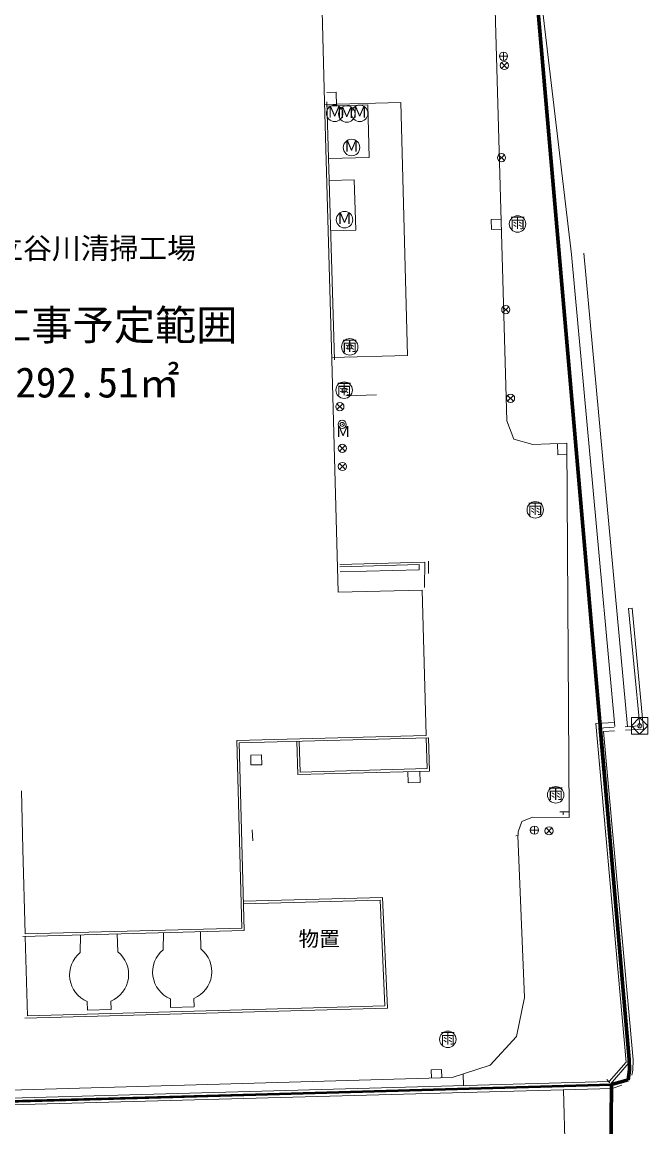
# Model space of a CAD drawing. Units: millimetres on the paper. Extents: x -41381735 to 995, y -187209857 to 638.
# Drawn here: x 582.6 to 658.5, y 381.7 to 515.8 of the extents above; entities that cross this region are included whole.
import ezdxf
from ezdxf.enums import TextEntityAlignment as Align

# ---------------------------------------------------------------- set-up
doc = ezdxf.new("R2010")
doc.units = ezdxf.units.MM
doc.header["$PDMODE"] = 32
doc.header["$PDSIZE"] = 0.5
for name, color, linetype, lineweight in [('_1-b_', 5, 'Continuous', 50), ('_1-c_', 3, 'Continuous', 9), ('_1-d_', 1, 'Continuous', 70), ('S-BGD', 7, 'Continuous', 13)]:
    doc.layers.add(name, color=color, linetype=linetype, lineweight=lineweight)
doc.styles.add('ＭＳ ゴシック', font='')
doc.styles.add('ＭＳ Ｐゴシック', font='')
doc.styles.get('ＭＳ ゴシック').set_extended_font_data('MS Gothic')
doc.styles.get('ＭＳ Ｐゴシック').set_extended_font_data('MS PGothic')

msp = doc.modelspace()

# ---------------------------------------------------------------- linework, layer by layer
at = {"layer": '_1-b_'}
for p, q in [((656.275, 389.829), (642.64, 546.571)), ((656.275, 389.829), (642.64, 546.571)), ((656.32, 388.603), (656.275, 389.829)), ((656.32, 388.603), (656.275, 389.829)), ((656.133, 387.385), (656.32, 388.603)), ((656.133, 387.385), (656.32, 388.603)), ((509.643, 382.797), (654.132, 386.794)), ((509.643, 382.797), (654.132, 386.794)), ((654.132, 386.794), (656.133, 387.385)), ((654.132, 386.794), (656.133, 387.385))]:
    msp.add_line(p, q, dxfattribs=at)
at = {"layer": '_1-c_'}
for p, q in [((509.643, 382.797), (654.132, 386.794)), ((653.845, 359.906), (654.132, 386.804))]:
    msp.add_line(p, q, dxfattribs=at)
at = {"layer": '_1-d_'}
for p, q in [((656.275, 389.829), (642.64, 546.571)), ((656.275, 389.829), (642.64, 546.571)), ((656.275, 389.829), (656.32, 388.603)), ((656.32, 388.603), (656.133, 387.385)), ((654.132, 386.804), (653.845, 359.914)), ((656.133, 387.385), (654.132, 386.804))]:
    msp.add_line(p, q, dxfattribs=at)
at = {"layer": 'S-BGD', "lineweight": 18}
for p, q in [((619.291, 506.061), (618.523, 534.888)), ((641.434, 467.361), (639.52, 533.327)), ((645.006, 523.536), (649.283, 487.56)), ((641.509, 511.614), (640.509, 511.614)), ((641.009, 512.114), (641.009, 511.114)), ((640.76, 510.845), (641.467, 510.138)), ((641.467, 510.845), (640.76, 510.138)), ((620.715, 507.253), (619.56, 507.22)), ((620.759, 505.599), (620.715, 507.253)), ((619.291, 506.06), (620.189, 474.763)), ((628.542, 506.007), (619.299, 505.761)), ((619.591, 506.069), (620.489, 474.772)), ((624.537, 505.707), (619.605, 505.566)), ((624.537, 505.707), (624.72, 499.329)), ((629.359, 475.308), (628.542, 506.007)), ((624.72, 499.329), (619.788, 499.187)), ((640.421, 499.654), (641.128, 498.947)), ((641.128, 499.654), (640.421, 498.947)), ((622.904, 496.624), (619.864, 496.537)), ((622.904, 496.624), (623.079, 490.521)), ((640.724, 491.846), (639.515, 491.811)), ((639.515, 491.811), (639.55, 490.587)), ((623.079, 490.521), (620.039, 490.434)), ((640.759, 490.622), (639.55, 490.587)), ((649.283, 487.56), (654.541, 430.264)), ((650.775, 487.717), (656.048, 430.259)), ((640.937, 481.212), (641.644, 480.505)), ((641.644, 481.212), (640.937, 480.505)), ((620.18, 475.064), (629.359, 475.308)), ((620.94, 446.551), (620.189, 474.764)), ((620.805, 469.44), (621.512, 468.733)), ((621.512, 469.44), (620.805, 468.733)), ((625.593, 470.519), (621.866, 470.39)), ((641.514, 470.456), (642.221, 469.749)), ((642.221, 470.456), (641.514, 469.749)), ((642.28, 465.157), (641.434, 467.361)), ((621.095, 464.37), (621.802, 463.663)), ((621.802, 464.37), (621.095, 463.663)), ((644.563, 464.486), (642.28, 465.157)), ((648.682, 464.644), (644.563, 464.486)), ((647.57, 464.602), (647.623, 463.226)), ((648.966, 419.539), (648.682, 464.644)), ((647.623, 463.226), (648.69, 463.295)), ((621.113, 462.169), (621.821, 461.462)), ((621.821, 462.169), (621.113, 461.462)), ((631.466, 450.214), (621.15, 449.939)), ((630.77, 449.905), (621.158, 449.649)), ((630.786, 449.285), (621.174, 449.029)), ((630.786, 449.285), (630.77, 449.905)), ((631.466, 450.214), (631.446, 447.131)), ((631.916, 448.823), (631.902, 450.315)), ((631.154, 446.823), (620.94, 446.551)), ((631.624, 429.185), (631.154, 446.823)), ((656.609, 444.613), (656.19, 444.572)), ((657.56, 430.345), (656.19, 444.572)), ((658.02, 429.951), (656.609, 444.613)), ((652.228, 430.608), (654.498, 430.741)), ((655.896, 389.525), (652.228, 430.608)), ((658.536, 431.343), (656.536, 431.343)), ((656.536, 431.343), (656.536, 429.343)), ((657.536, 431.343), (656.536, 430.343)), ((658.536, 430.343), (657.536, 431.343)), ((658.536, 429.343), (658.536, 431.343)), ((631.624, 429.185), (608.642, 428.573)), ((652.599, 430.054), (654.459, 430.163)), ((656.224, 389.446), (652.599, 430.054)), ((652.672, 430.059), (656.315, 389.804)), ((653.129, 429.665), (654.497, 429.745)), ((653.129, 429.665), (656.736, 389.817)), ((655.765, 430.24), (657.56, 430.345)), ((655.803, 429.821), (658.02, 429.951)), ((656.536, 430.343), (657.536, 429.343)), ((656.536, 429.343), (658.536, 429.343)), ((657.536, 429.343), (658.536, 430.343)), ((608.642, 428.573), (609.249, 405.785)), ((631.932, 428.893), (608.95, 428.281)), ((608.95, 428.281), (609.557, 405.493)), ((615.936, 428.467), (616.044, 424.431)), ((616.236, 428.475), (616.336, 424.739)), ((631.632, 428.885), (631.731, 425.149)), ((631.932, 428.893), (632.039, 424.857)), ((610.352, 426.803), (611.65, 426.823)), ((610.352, 426.803), (610.37, 425.603)), ((611.65, 426.823), (611.669, 425.623)), ((610.37, 425.603), (611.669, 425.623)), ((631.731, 425.149), (616.336, 424.739)), ((632.039, 424.857), (616.044, 424.431)), ((629.432, 423.415), (629.396, 424.786)), ((630.903, 423.454), (630.867, 424.826)), ((582.511, 422.455), (582.699, 415.374)), ((630.903, 423.454), (629.432, 423.415)), ((647.837, 419.896), (648.964, 419.892)), ((648.266, 419.534), (648.264, 419.895)), ((642.789, 417.47), (643.253, 418.734)), ((643.253, 418.734), (644.527, 419.242)), ((644.527, 419.242), (648.966, 419.233)), ((648.966, 419.533), (648.966, 419.233)), ((610.529, 417.706), (610.575, 416.396)), ((642.809, 417.017), (642.789, 417.47)), ((645.269, 417.684), (644.269, 417.684)), ((644.769, 418.184), (644.769, 417.184)), ((646.191, 417.95), (646.898, 417.243)), ((646.898, 417.95), (646.191, 417.243)), ((642.509, 417.005), (642.809, 417.017)), ((642.74, 417.015), (643.567, 397.376)), ((582.699, 415.374), (582.973, 405.085)), ((626.339, 409.509), (609.463, 409.043)), ((626.052, 409.201), (609.471, 408.743)), ((626.052, 409.201), (626.62, 396.365)), ((626.339, 409.509), (626.934, 396.073)), ((609.557, 405.493), (582.681, 404.778)), ((609.249, 405.785), (582.973, 405.085)), ((589.681, 404.964), (589.651, 402.829)), ((594.144, 405.083), (594.201, 402.933)), ((599.758, 405.232), (599.729, 403.169)), ((604.231, 405.351), (604.286, 403.264)), ((582.981, 404.786), (583.238, 395.159)), ((593.397, 395.907), (593.363, 396.938)), ((600.621, 396.144), (600.586, 397.209)), ((603.482, 396.238), (603.449, 397.269)), ((642.578, 392.649), (643.567, 397.376)), ((582.946, 394.85), (626.934, 396.073)), ((583.238, 395.159), (626.62, 396.365)), ((590.542, 395.814), (590.507, 396.868)), ((593.397, 395.907), (590.542, 395.814)), ((603.482, 396.238), (600.621, 396.144)), ((626.92, 396.373), (626.925, 396.373)), ((583.246, 394.859), (583.246, 394.858)), ((639.387, 389.154), (642.578, 392.649)), ((639.387, 389.154), (634.797, 387.65)), ((653.851, 387.167), (655.896, 389.525)), ((653.992, 386.871), (656.224, 389.446)), ((656.736, 389.817), (656.697, 388.555)), ((634.797, 387.65), (575.289, 385.959)), ((632.244, 388.602), (633.487, 388.636)), ((632.244, 388.602), (632.273, 387.578)), ((633.487, 388.636), (633.515, 387.613)), ((636.173, 386.678), (636.134, 388.088)), ((656.167, 387.902), (656.278, 388.595)), ((656.597, 387.933), (656.697, 388.555)), ((371.842, 379.071), (653.992, 386.871)), ((372.047, 378.59), (654.194, 386.339)), ((532.338, 383.808), (653.851, 387.167)), ((653.932, 387.013), (653.548, 387.426)), ((654.12, 386.757), (655.371, 387.174)), ((654.194, 386.339), (655.38, 386.734)), ((648.954, 360.367), (648.308, 386.178))]:
    msp.add_line(p, q, dxfattribs=at)
for centre, radius in [((641.009, 511.614), 0.5), ((641.113, 510.492), 0.5), ((620.531, 504.677), 1), ((621.998, 504.605), 1), ((623.564, 504.678), 1), ((622.573, 500.533), 1), ((640.775, 499.301), 0.5), ((621.722, 491.772), 1), ((642.721, 491.254), 1), ((641.291, 480.859), 0.5), ((622.357, 476.337), 1), ((621.677, 471.09), 1), ((621.158, 469.086), 0.5), ((641.868, 470.102), 0.5), ((621.439, 466.928), 0.5), ((621.449, 464.017), 0.5), ((621.467, 461.815), 0.5), ((644.866, 456.551), 1), ((647.352, 421.968), 1), ((644.769, 417.684), 0.5), ((646.545, 417.597), 0.5), ((634.258, 392.288), 1)]:
    msp.add_circle(centre, radius, dxfattribs=at)
for centre, start, end in [((591.879, 400.107), 129.31126, 247.05004), ((592.007, 400.184), 292.68605, 51.40402), ((601.957, 400.448), 129.31126, 247.05004), ((602.092, 400.515), 292.68605, 51.40402)]:
    msp.add_arc(centre, 3.518, start, end, dxfattribs=at)
at = {"layer": 'S-BGD'}
for p in [(622.357, 476.337), (621.677, 471.09), (621.439, 466.928), (657.536, 430.343)]:
    msp.add_point(p, dxfattribs=at)

# ---------------------------------------------------------------- texts
at = {"layer": '_1-b_', "style": 'ＭＳ ゴシック'}
for s, p in [('2期工事予定範囲', (571.227, 476.056)), ('7292.51㎡', (579.274, 469.095))]:
    msp.add_text(s, height=3.666, dxfattribs=at).set_placement(p, align=Align.BOTTOM_LEFT)
at = {"layer": 'S-BGD'}
for s, height, style, p in [('Ｍ', 1.32, 'ＭＳ ゴシック', (619.631, 503.777)), ('Ｍ', 1.32, 'ＭＳ ゴシック', (621.098, 503.705)), ('Ｍ', 1.32, 'ＭＳ ゴシック', (622.664, 503.778)), ('Ｍ', 1.32, 'ＭＳ ゴシック', (621.673, 499.633)), ('Ｍ', 1.32, 'ＭＳ ゴシック', (620.822, 490.872)), ('雨', 1.32, 'ＭＳ ゴシック', (641.821, 490.354)), ('立谷川清掃工場', 2.566, 'ＭＳ Ｐゴシック', (579.206, 486.25)), ('雨', 1.32, 'ＭＳ ゴシック', (621.457, 475.437)), ('雨', 1.32, 'ＭＳ ゴシック', (620.777, 470.19)), ('Ｍ', 1.32, 'ＭＳ ゴシック', (620.647, 464.996)), ('雨', 1.32, 'ＭＳ ゴシック', (643.966, 455.651)), ('雨', 1.32, 'ＭＳ ゴシック', (646.452, 421.068)), ('物置', 1.833, 'ＭＳ ゴシック', (616.141, 403.035)), ('雨', 1.32, 'ＭＳ ゴシック', (633.358, 391.388))]:
    msp.add_text(s, height=height, dxfattribs=dict(at, style=style)).set_placement(p, align=Align.BOTTOM_LEFT)

doc.saveas('drawing.dxf')
